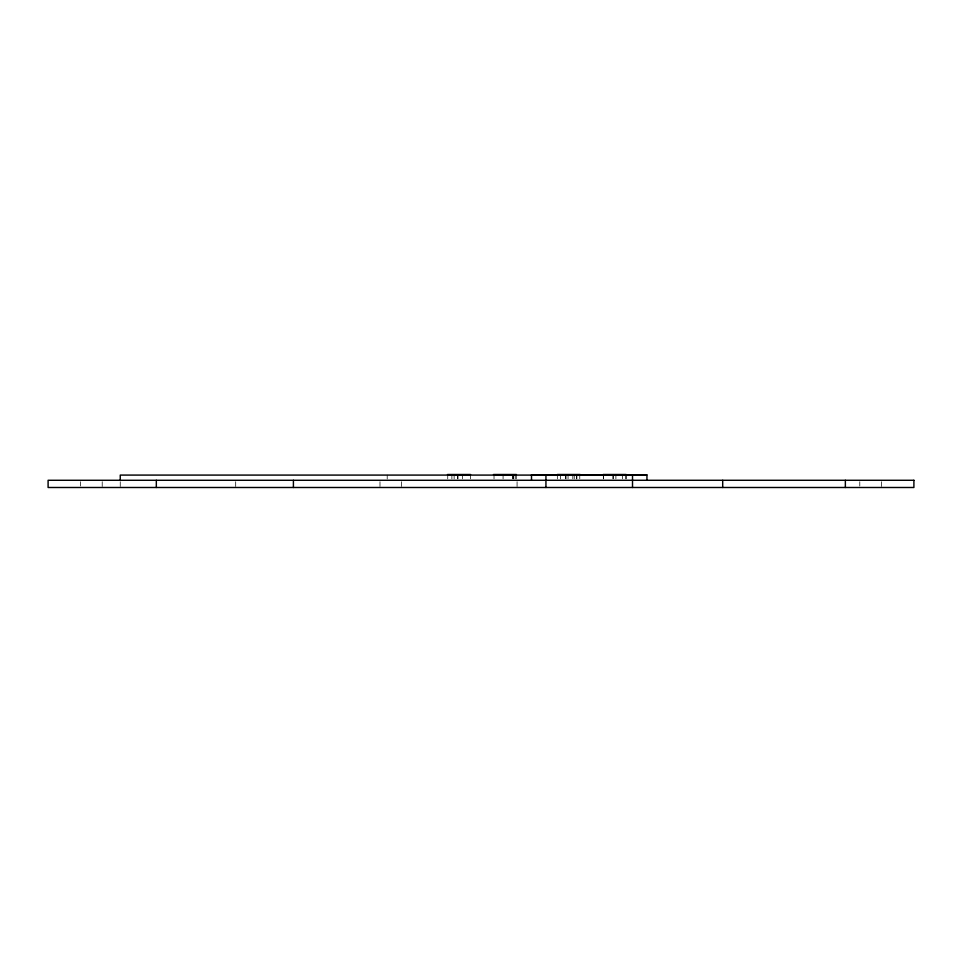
<?xml version="1.0" encoding="UTF-8"?>
<svg xmlns="http://www.w3.org/2000/svg" width="962" height="962" viewBox="0 0 962 962"><rect width="100%" height="100%" fill="white"/><g stroke="black" fill="none" stroke-linecap="round" stroke-linejoin="round"><path stroke-width="0.72" stroke-dasharray="4.81 3.61" d="M881.432 481.721L881.432 487.493M859.787 481.721L859.787 486.05M626.166 474.507L626.154 478.835M625.853 474.507L625.853 478.835M622.474 474.507L622.474 478.835M615.896 474.507L615.896 478.835M613.624 474.507L613.624 478.835M612.83 474.507L612.83 478.835M603.631 474.507L603.631 478.835M603.33 474.507L603.33 478.835M579.773 474.507L579.773 478.835M576.863 474.507L576.851 478.835M576.695 474.507L576.695 478.835M576.37 474.507L576.37 478.835M574.242 474.507L574.242 478.835M572.823 474.507L572.823 478.835M568.049 474.507L568.049 478.835M566.065 474.507L566.077 478.835M565.415 474.507L565.415 478.835M560.365 475.084L560.365 478.98M557.347 474.507L557.347 478.835M517.075 481.721L517.075 487.493M516.257 474.507L516.257 478.835M515.175 474.507L515.175 478.835M513.239 474.507L513.239 478.835M513.059 474.507L513.059 478.835M512.866 474.507L512.866 478.835M503.078 474.507L503.078 478.835M494.023 474.507L494.023 478.835M470.574 474.507L470.562 478.835M462.542 474.507L462.542 478.835M458.032 474.507L458.032 478.835M457.407 474.507L457.407 478.835M454.124 474.507L454.124 478.835M451.887 474.507L451.887 478.835M447.739 474.507L447.739 478.835M401.635 481.721L401.635 487.493M387.205 475.084L387.205 478.98M379.99 481.721L379.99 487.493M235.69 481.721L235.69 487.493M120.25 481.721L120.25 487.493M102.212 481.721L102.212 487.493M80.567 481.721L80.567 486.05"/><path stroke-width="1.44" d="M447.486 474.507L470.574 474.507M493.482 474.507L516.426 474.507M557.347 474.507L580.146 474.507M603.078 474.507L626.166 474.507M531.505 474.795L557.852 474.795M579.413 474.795L604.16 474.795M625.781 474.795L646.945 474.795M845.357 480.278L845.357 487.493M722.702 480.278L722.702 487.493M646.945 480.278L646.945 475.084L120.25 475.084L120.25 480.278M632.515 475.084L632.515 487.493M545.935 475.084L545.935 487.493M531.505 475.084L531.505 480.278M293.41 480.278L293.41 487.493M156.325 480.278L156.325 487.493M913.9 480.278L48.1 480.278L48.1 487.493L913.9 487.493L913.9 480.278"/></g></svg>
